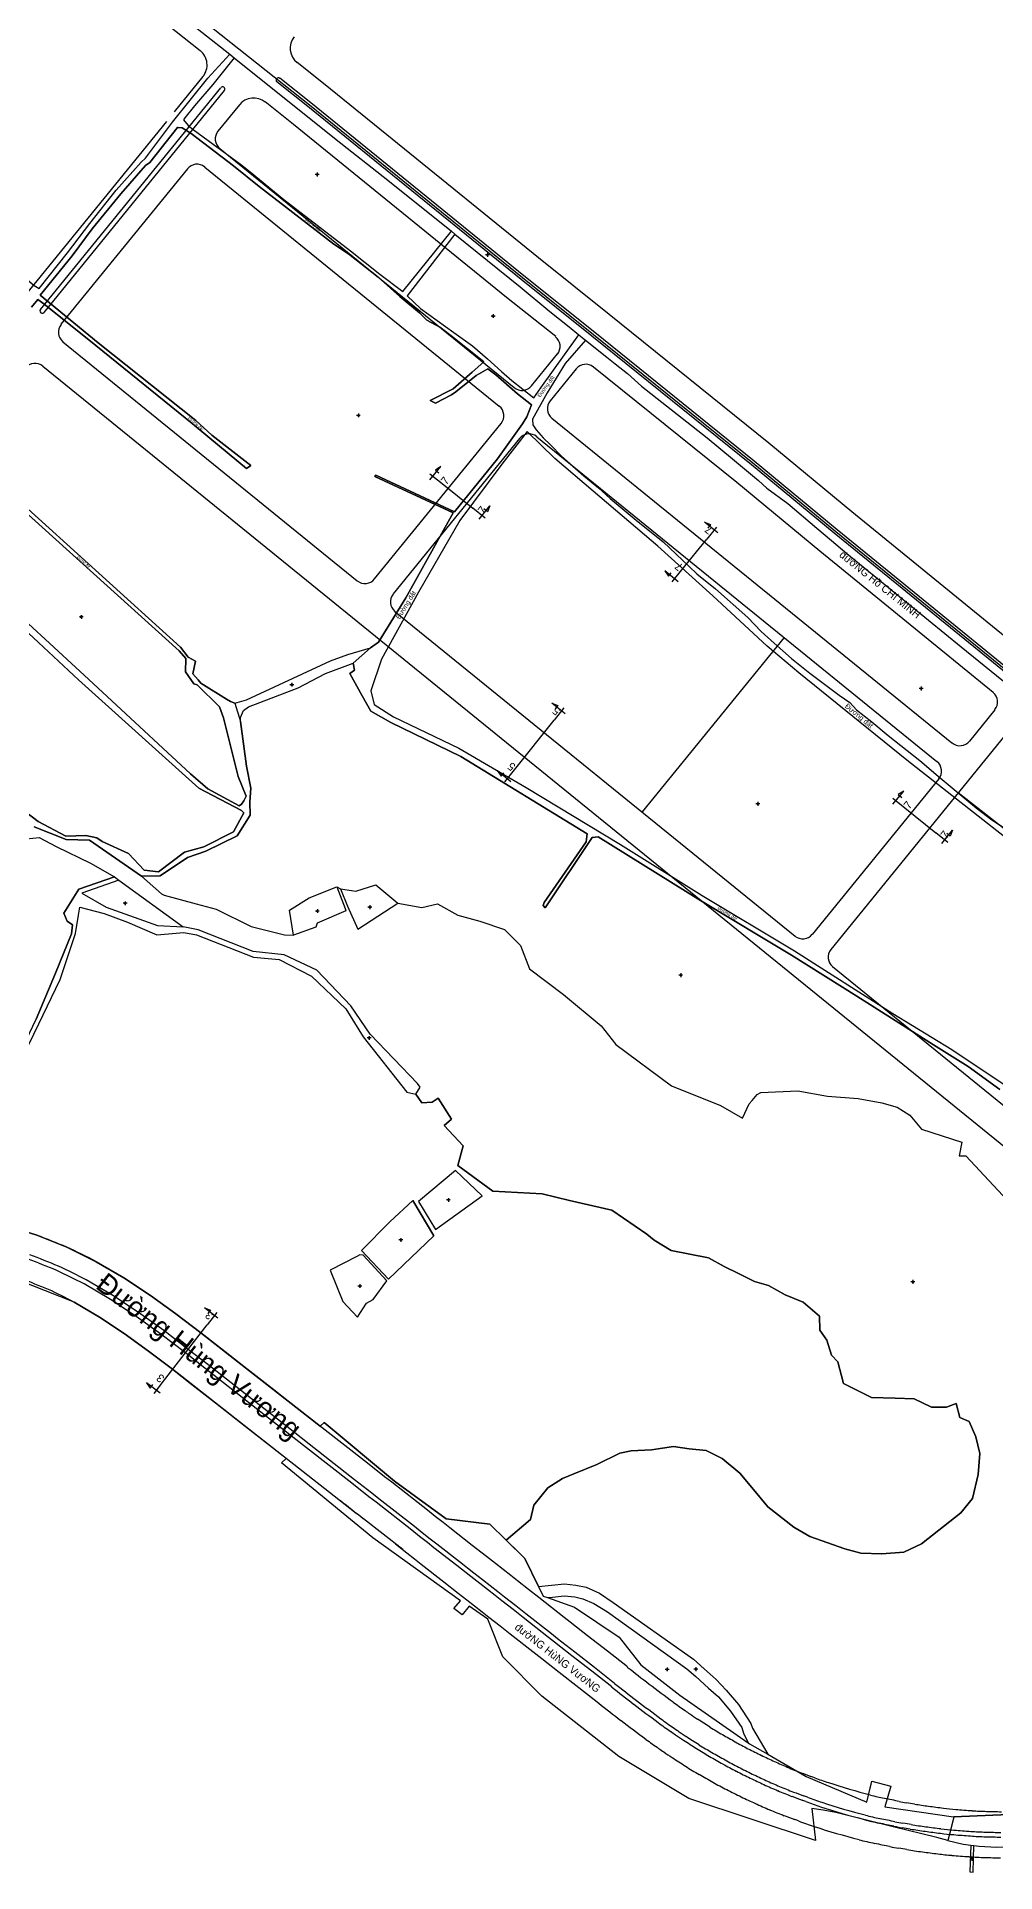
# Model space of a CAD drawing. Extents: x 548357 to 553331, y 1835329 to 1842351.
# Drawn here: x 550349 to 550972, y 1840167 to 1841361 of the extents above; entities that cross this region are included whole.
import ezdxf

# ---------------------------------------------------------------- set-up
doc = ezdxf.new("R2010")
doc.units = 0
for name, color, linetype in [('Level 1', 7, 'Continuous'), ('Level 10', 7, 'Continuous'), ('Level 11', 7, 'Continuous'), ('Level 2', 7, 'Continuous'), ('Level 30', 7, 'Continuous'), ('Level 5', 7, 'Continuous')]:
    doc.layers.add(name, color=color, linetype=linetype)

msp = doc.modelspace()

# ---------------------------------------------------------------- linework, layer by layer
at = {"layer": 'Level 1'}
for points in [[(550604.8, 1841073), (550611.8, 1841081.7)], [(550604.8, 1841077), (550612.7, 1841070.6)], [(550611.8, 1841081.7), (550608.4, 1841079.4), (550610.6, 1841077.6)], [(550612.7, 1841070.6), (550632.7, 1841054.6)], [(550640.6, 1841048.2), (550632.7, 1841054.6)], [(550636.7, 1841047.5), (550643.7, 1841056.1)], [(550643.7, 1841056.1), (550642.1, 1841052.3), (550639.9, 1841054.1)], [(550791.9, 1841038.5), (550783.2, 1841045.5)], [(550783.2, 1841045.5), (550787.1, 1841043.9), (550785.3, 1841041.7)], [(550791.1, 1841042.3), (550784.7, 1841034.5)], [(550768.5, 1841014.5), (550784.7, 1841034.5)], [(550762.2, 1841006.7), (550768.5, 1841014.5)], [(550766.1, 1841006.7), (550757.5, 1841013.8)], [(550757.5, 1841013.8), (550759.8, 1841010.3), (550761.6, 1841012.5)], [(550692.7, 1840920.8), (550684, 1840927.7)], [(550684, 1840927.7), (550687.9, 1840926.2), (550686.1, 1840924)], [(550691.9, 1840924.7), (550685.6, 1840916.8)], [(550659.8, 1840884.5), (550685.6, 1840916.8)], [(550657.4, 1840876.7), (550648.7, 1840883.7)], [(550648.7, 1840883.7), (550651, 1840880.2), (550652.8, 1840882.5)], [(550653.4, 1840876.6), (550659.8, 1840884.5)], [(550905.6, 1840865.9), (550913.5, 1840859.6)], [(550905.7, 1840862), (550912.7, 1840870.6)], [(550912.7, 1840870.6), (550909.2, 1840868.3), (550911.4, 1840866.5)], [(550913.5, 1840859.6), (550933.6, 1840843.5)], [(550941.5, 1840837.2), (550933.6, 1840843.5)], [(550937.6, 1840836.4), (550944.5, 1840845.1)], [(550944.5, 1840845.1), (550943, 1840841.2), (550940.8, 1840843)], [(550467, 1840527.7), (550458.2, 1840534.5)], [(550458.2, 1840534.5), (550462.1, 1840533), (550460.4, 1840530.8)], [(550466.2, 1840531.5), (550460, 1840523.5)], [(550431.5, 1840486.8), (550460, 1840523.5)], [(550429.3, 1840478.9), (550420.5, 1840485.7)], [(550420.5, 1840485.7), (550422.9, 1840482.3), (550424.6, 1840484.6)], [(550425.4, 1840478.8), (550431.5, 1840486.8)]]:
    msp.add_lwpolyline(points, dxfattribs=at)
at = {"layer": 'Level 10'}
for p, q in [((550310.7, 1841479.9), (550474.8, 1841349.8)), ((550474.8, 1841349.8), (550477.6, 1841347.6)), ((550618.7, 1841234.8), (550620.9, 1841232.8)), ((550701.6, 1841167.4), (550705.9, 1841163.9)), ((550554.8, 1840953.8), (550566.2, 1840963.8)), ((550477.9, 1840927.7), (550481.6, 1840915.9)), ((550399.8, 1840814.8), (550402.5, 1840812.7)), ((550402.5, 1840812.7), (550444.3, 1840782.4)), ((550544.3, 1840808.4), (550546.6, 1840807)), ((550956.4, 1840185), (550958.4, 1840184.8))]:
    msp.add_line(p, q, dxfattribs=at)
for points in [[(549496.5, 1842279.6), (549503.5, 1842282.1), (549512.5, 1842254.6), (549555.9, 1842133.6), (549566.4, 1842109.4), (549581, 1842088.6), (549590.3, 1842080.7), (549689.3, 1842000), (549743.7, 1841955), (549853.1, 1841860), (550014.4, 1841724.5), (550204.1, 1841572.5), (550314.6, 1841485), (550337.6, 1841466.9), (550526.4, 1841317), (550664.9, 1841204.6), (550711, 1841167.6), (550814.6, 1841084), (550868.6, 1841039.4), (551021.2, 1840915.1)], [(550310.7, 1841479.9), (550279.5, 1841437.9), (550266.2, 1841422.1), (550260.6, 1841415.2), (550235.2, 1841384.9), (550226.2, 1841374.2), (550209.8, 1841354.6), (550192.1, 1841334.3), (550195.1, 1841331.9), (550210.4, 1841317.8), (550332.9, 1841211.9), (550347.4, 1841199.5), (550350.8, 1841197.4), (550369.2, 1841220.6), (550383.7, 1841239.8), (550400.8, 1841261.5), (550417.1, 1841279.7), (550419.8, 1841282.2), (550437.5, 1841305.7), (550460.5, 1841334.2), (550474.8, 1841349.8)], [(550347.4, 1841199.5), (550350.8, 1841197.4), (550369.2, 1841220.6), (550383.7, 1841239.8), (550400.8, 1841261.5), (550417.1, 1841279.7), (550419.8, 1841282.2), (550437.5, 1841305.7), (550460.5, 1841334.2), (550474.8, 1841349.8), (550477.6, 1841347.6), (550463.7, 1841330.1), (550451.8, 1841316.4), (550445.4, 1841308.5), (550444.6, 1841307.1), (550447.7, 1841303.5), (550450.9, 1841301), (550482.5, 1841277.7), (550488, 1841273.4), (550509.7, 1841255.3), (550553.1, 1841221.9), (550572.2, 1841206.9), (550587.2, 1841195.6), (550618.7, 1841234.8), (550620.9, 1841232.8), (550589.9, 1841192.7), (550598.6, 1841184.5), (550620.4, 1841168.9), (550632.4, 1841160.2), (550642.2, 1841151.7), (550651.3, 1841143.5), (550658.1, 1841137.7), (550672.2, 1841126.4), (550676.9, 1841132.8), (550701.6, 1841167.4), (550705.9, 1841163.9), (550692.6, 1841148.8), (550681, 1841129.7), (550671.5, 1841112.4), (550671.6, 1841108.9), (550673.8, 1841105.6), (550678.3, 1841100.3), (550683.2, 1841095.7), (550690.2, 1841088.5), (550704.9, 1841075.7), (550714.4, 1841067.8), (550722, 1841060.9), (550738.9, 1841046.8), (550756.4, 1841032.7), (550773.2, 1841016.6), (550778.3, 1841011.9), (550790.4, 1841002.2), (550811.4, 1840983.4), (550820.1, 1840974.5), (550828.6, 1840966.9), (550839.7, 1840956.9), (550851.7, 1840947.2), (550870.8, 1840932.9), (550877.6, 1840928.2), (550882, 1840923.5), (550892.1, 1840915.6), (550902.7, 1840906.7), (550923.2, 1840890.5), (550935.2, 1840880.2), (550959.8, 1840859.6), (550970.1, 1840851.8), (550989.9, 1840838.9)], [(550477.6, 1841347.6), (550463.7, 1841330.1), (550451.8, 1841316.4), (550445.4, 1841308.5), (550444.6, 1841307.1), (550447.7, 1841303.5), (550450.9, 1841301), (550482.5, 1841277.7), (550488, 1841273.4), (550509.7, 1841255.3), (550553.1, 1841221.9), (550572.2, 1841206.9), (550587.2, 1841195.6), (550618.7, 1841234.8)], [(550477.6, 1841347.6), (550543.9, 1841294.5), (550577.4, 1841268), (550618.7, 1841234.8)], [(550345.8, 1841185.4), (550349.8, 1841190.3), (550353.8, 1841187.5), (550387.6, 1841160.5), (550450.3, 1841109.7), (550461.6, 1841100.1), (550485.5, 1841080.5), (550488.3, 1841082.4), (550463.1, 1841102), (550452.6, 1841111.6), (550389, 1841162.2), (550351.3, 1841193.2), (550372.2, 1841218.7), (550385.1, 1841236.4), (550403.8, 1841259.1), (550419.9, 1841277.5), (550422.6, 1841279.5), (550440.7, 1841302.1), (550441.2, 1841302.2), (550443.7, 1841302), (550449.6, 1841298.3), (550477, 1841277.2), (550493.8, 1841263.9), (550542.2, 1841226.4), (550551.9, 1841220.1), (550562.8, 1841211.3), (550571.2, 1841204.9), (550585.1, 1841192.3), (550597.9, 1841181.7), (550602.7, 1841176.8), (550611.1, 1841172.4), (550618.6, 1841166.8), (550639.8, 1841149.7), (550632.3, 1841143), (550619.8, 1841132.3), (550605, 1841124.7), (550608.4, 1841123), (550618.8, 1841128.3), (550621.5, 1841130.2), (550634.8, 1841141), (550642.3, 1841145.2), (550647.6, 1841141.4), (550661.7, 1841128.9), (550670.8, 1841121.8), (550667.8, 1841114), (550664.9, 1841109.4), (550648.6, 1841086.8), (550620.7, 1841052.3), (550569.5, 1841076.1), (550569, 1841075.2), (550619.9, 1841051.5), (550589.1, 1840996.4), (550571.3, 1840967.5), (550566.2, 1840963.8)], [(550975.3, 1840676.5), (550954.7, 1840691.4), (550932, 1840705.5), (550882.2, 1840737.2), (550839.7, 1840763.8), (550780.7, 1840799.5), (550714.1, 1840840.8), (550710.3, 1840840.3), (550679.7, 1840794.6), (550678.3, 1840796.1), (550679, 1840798.2), (550706.4, 1840837.5), (550706.9, 1840842.7), (550624.9, 1840893.2), (550579.3, 1840915.3), (550566.4, 1840922.5), (550560.7, 1840932.5), (550552.8, 1840947), (550555.8, 1840949.2), (550554.8, 1840953.8), (550566.2, 1840963.8), (550571.3, 1840967.5), (550589.1, 1840996.4), (550619.9, 1841051.5), (550569, 1841075.2), (550569.5, 1841076.1), (550620.7, 1841052.3), (550648.6, 1841086.8), (550664.9, 1841109.4), (550667.8, 1841114), (550670.8, 1841121.8), (550661.7, 1841128.9), (550647.6, 1841141.4), (550642.3, 1841145.2), (550634.8, 1841141), (550621.5, 1841130.2), (550618.8, 1841128.3), (550608.4, 1841123), (550605, 1841124.7), (550619.8, 1841132.3), (550632.3, 1841143), (550639.8, 1841149.7), (550618.6, 1841166.8), (550611.1, 1841172.4), (550602.7, 1841176.8), (550597.9, 1841181.7), (550585.1, 1841192.3), (550571.2, 1841204.9), (550562.8, 1841211.3), (550551.9, 1841220.1), (550542.2, 1841226.4), (550493.8, 1841263.9), (550477, 1841277.2), (550449.6, 1841298.3), (550443.7, 1841302), (550441.2, 1841302.2), (550440.7, 1841302.1), (550422.6, 1841279.5), (550419.9, 1841277.5), (550403.8, 1841259.1), (550385.1, 1841236.4), (550372.2, 1841218.7)], [(550620.9, 1841232.8), (550589.9, 1841192.7), (550598.6, 1841184.5), (550620.4, 1841168.9), (550632.4, 1841160.2), (550642.2, 1841151.7), (550651.3, 1841143.5), (550658.1, 1841137.7), (550672.2, 1841126.4), (550676.9, 1841132.8), (550701.6, 1841167.4)], [(550620.9, 1841232.8), (550663.5, 1841198.6), (550682.7, 1841182.6), (550688.9, 1841177.5), (550695.2, 1841172.6), (550701.6, 1841167.4)], [(550372.2, 1841218.7), (550351.3, 1841193.2), (550389, 1841162.2), (550452.6, 1841111.6), (550463.1, 1841102), (550488.3, 1841082.4), (550485.5, 1841080.5), (550461.6, 1841100.1), (550450.3, 1841109.7), (550387.6, 1841160.5), (550353.8, 1841187.5), (550349.8, 1841190.3), (550345.8, 1841185.4)], [(550705.9, 1841163.9), (550692.6, 1841148.8), (550681, 1841129.7), (550671.5, 1841112.4), (550671.6, 1841108.9), (550673.8, 1841105.6), (550678.3, 1841100.3), (550683.2, 1841095.7), (550690.2, 1841088.5), (550704.9, 1841075.7), (550714.4, 1841067.8), (550722, 1841060.9), (550738.9, 1841046.8), (550756.4, 1841032.7), (550773.2, 1841016.6), (550778.3, 1841011.9), (550790.4, 1841002.2), (550811.4, 1840983.4), (550820.1, 1840974.5), (550828.6, 1840966.9), (550839.7, 1840956.9), (550851.7, 1840947.2), (550870.8, 1840932.9), (550877.6, 1840928.2), (550882, 1840923.5), (550892.1, 1840915.6), (550902.7, 1840906.7), (550923.2, 1840890.5), (550935.2, 1840880.2), (550959.8, 1840859.6), (550970.1, 1840851.8), (550989.9, 1840838.9)], [(550705.9, 1841163.9), (550719.8, 1841152.8), (550725.1, 1841148.4), (550733.1, 1841142.3), (550742.2, 1841134), (550784.9, 1841100.3), (550801.4, 1841086.8), (550818.3, 1841072.6), (550823.7, 1841067.7), (550837.3, 1841057.7), (550856.3, 1841041.6), (550865.8, 1841033.6), (550875.8, 1841025.1), (550950, 1840964.4), (550981.1, 1840939.3)], [(550485.4, 1840867.2), (550483.8, 1840864.3), (550482.3, 1840862), (550480.7, 1840861.1), (550460.4, 1840872), (550449.2, 1840881.9), (550380, 1840946.1), (550321.1, 1841000.3), (550250.1, 1841066.3), (550249.2, 1841069.7), (550255.4, 1841079.4), (550281.2, 1841106.6), (550441.7, 1840961.9), (550446.1, 1840956.8), (550445.8, 1840948.1), (550451.3, 1840940.4), (550453.5, 1840939.8), (550467.9, 1840925.5), (550470.6, 1840918.3), (550480.1, 1840880.1), (550485.4, 1840867.2)], [(550283.1, 1841108.6), (550442.6, 1840964.1), (550447.6, 1840957.6), (550452.3, 1840955), (550450.6, 1840946.8), (550454.1, 1840943), (550455.9, 1840940.7), (550472.5, 1840930.4), (550475.2, 1840928.9), (550477.9, 1840927.7), (550481.6, 1840915.9), (550485.5, 1840886.9), (550488.3, 1840872.5), (550487.8, 1840863.7), (550488, 1840855), (550479.5, 1840841.4), (550459.2, 1840831.6), (550447.1, 1840827.4), (550429.5, 1840815.4), (550417.2, 1840815.2), (550383.5, 1840838.7), (550368.3, 1840839.1), (550347.5, 1840847.3)], [(550477.9, 1840927.7), (550475.2, 1840928.9), (550472.5, 1840930.4), (550455.9, 1840940.7), (550454.1, 1840943), (550450.6, 1840946.8), (550452.3, 1840955), (550447.6, 1840957.6), (550442.6, 1840964.1), (550283.1, 1841108.6)], [(550987.3, 1840833.6), (550914.8, 1840890.7), (550844.5, 1840947.5), (550823.9, 1840964.9), (550788.6, 1840997.7), (550752.9, 1841030), (550710.9, 1841065.6), (550686, 1841086.9), (550668, 1841104.4), (550651.6, 1841083.3), (550624.3, 1841046.5), (550597.3, 1841000), (550573.2, 1840956.4), (550566.3, 1840935.7), (550568.6, 1840927), (550581, 1840919), (550623.6, 1840898.6), (550667.4, 1840872.9), (550728.6, 1840835.8), (550781.8, 1840802.7), (550841.7, 1840766.8), (550905.7, 1840725.9), (550943.9, 1840702.6), (550991, 1840671)], [(550987.3, 1840833.6), (550914.8, 1840890.7), (550844.5, 1840947.5), (550823.9, 1840964.9), (550788.6, 1840997.7), (550752.9, 1841030), (550710.9, 1841065.6), (550686, 1841086.9), (550668, 1841104.4), (550651.6, 1841083.3), (550624.3, 1841046.5), (550597.3, 1841000), (550573.2, 1840956.4), (550566.3, 1840935.7), (550568.6, 1840927), (550581, 1840919), (550623.6, 1840898.6), (550667.4, 1840872.9), (550728.6, 1840835.8), (550781.8, 1840802.7), (550841.7, 1840766.8), (550905.7, 1840725.9), (550943.9, 1840702.6), (550991, 1840671)], [(550341.8, 1840857), (550350, 1840850.8), (550368, 1840841.2), (550381, 1840841.8), (550388.2, 1840840.2), (550391.7, 1840837.7), (550408.8, 1840829.9), (550418.9, 1840819.1), (550428.3, 1840818), (550445.2, 1840830.8), (550457.9, 1840834.4), (550477, 1840844.2), (550483.8, 1840856.5), (550482.2, 1840857.9), (550454.6, 1840872.6), (550376.3, 1840943), (550317.7, 1840997.7)], [(550317.7, 1840997.7), (550376.3, 1840943), (550454.6, 1840872.6), (550482.2, 1840857.9), (550483.8, 1840856.5), (550477, 1840844.2), (550457.9, 1840834.4), (550445.2, 1840830.8), (550428.3, 1840818), (550418.9, 1840819.1), (550408.8, 1840829.9), (550391.7, 1840837.7), (550388.2, 1840840.2), (550381, 1840841.8), (550368, 1840841.2), (550350, 1840850.8), (550341.8, 1840857)], [(550477.9, 1840927.7), (550485.5, 1840930), (550540.1, 1840955.3), (550551.5, 1840959.4), (550566.2, 1840963.8)], [(550481.6, 1840915.9), (550481.7, 1840918.5), (550483.5, 1840923), (550486.8, 1840925.4), (550519.2, 1840937.7), (550536.9, 1840947.1), (550554.8, 1840953.8)], [(550554.8, 1840953.8), (550555.8, 1840949.2), (550552.8, 1840947), (550560.7, 1840932.5), (550566.4, 1840922.5), (550579.3, 1840915.3), (550624.9, 1840893.2), (550706.9, 1840842.7), (550706.4, 1840837.5), (550679, 1840798.2), (550678.3, 1840796.1), (550679.7, 1840794.6), (550710.3, 1840840.3), (550714.1, 1840840.8), (550780.7, 1840799.5), (550839.7, 1840763.8), (550882.2, 1840737.2), (550932, 1840705.5), (550954.7, 1840691.4), (550975.3, 1840676.5)], [(550417.2, 1840815.2), (550429.5, 1840815.4), (550447.1, 1840827.4), (550459.2, 1840831.6), (550479.5, 1840841.4), (550488, 1840855), (550487.8, 1840863.7), (550488.3, 1840872.5), (550485.5, 1840886.9), (550481.6, 1840915.9)], [(550347.5, 1840847.3), (550368.3, 1840839.1), (550383.5, 1840838.7), (550417.2, 1840815.2)], [(550338.3, 1840839.1), (550350.7, 1840840.4), (550361.9, 1840834.6), (550384.2, 1840823.7), (550399.8, 1840814.8), (550376.5, 1840806.9), (550366.7, 1840791.1), (550369, 1840786), (550372.4, 1840783.5), (550371.7, 1840777.8), (550361.3, 1840752.2), (550348.7, 1840722.2)], [(550338.3, 1840839.1), (550350.7, 1840840.4), (550361.9, 1840834.6), (550384.2, 1840823.7), (550399.8, 1840814.8)], [(550303.6, 1840607.2), (550307.8, 1840615.2), (550313.9, 1840624.4), (550316, 1840632), (550320, 1840672.1), (550332.2, 1840689.2), (550338.1, 1840700), (550348.7, 1840722.2), (550361.3, 1840752.2), (550371.7, 1840777.8), (550372.4, 1840783.5), (550369, 1840786), (550366.7, 1840791.1), (550376.5, 1840806.9), (550399.8, 1840814.8)], [(550402.5, 1840812.7), (550378.5, 1840804.2), (550394.2, 1840795), (550427.6, 1840783.2), (550444.3, 1840782.4)], [(550417.2, 1840815.2), (550430.2, 1840803.8), (550431.9, 1840802.9), (550452.8, 1840797.3), (550465.9, 1840793.7), (550488.5, 1840782.6), (550510.2, 1840777.2), (550516.1, 1840776.8)], [(550516.1, 1840776.8), (550513.4, 1840793.2), (550526.2, 1840801.2), (550544.3, 1840808.4)], [(550544.3, 1840808.4), (550549.6, 1840794.2), (550550.1, 1840792.8), (550531.5, 1840784.7), (550530.6, 1840782.1), (550516.1, 1840776.8)], [(550546.6, 1840807), (550556.6, 1840805.5), (550569.5, 1840809.6), (550583.8, 1840797.7)], [(550546.6, 1840807), (550551.2, 1840795.8), (550558, 1840780.8), (550583.8, 1840797.7)], [(550306.8, 1840605.2), (550309.4, 1840613.3), (550316.2, 1840623.5), (550322.4, 1840670.9), (550334, 1840687.7), (550340.6, 1840698.7), (550350.6, 1840719.2), (550364.5, 1840748), (550374.4, 1840777.9), (550376.3, 1840789.8), (550377.2, 1840795.1), (550392.9, 1840791), (550408.1, 1840785.4), (550427.3, 1840777), (550444.9, 1840778.7), (550453, 1840777), (550490.1, 1840762.5), (550506.7, 1840761.1), (550527.8, 1840750.2), (550550.2, 1840728.9), (550561.4, 1840710.8), (550589.8, 1840674.8), (550595.7, 1840673.4)], [(550340.6, 1840698.7), (550350.6, 1840719.2), (550364.5, 1840748), (550374.4, 1840777.9), (550376.3, 1840789.8), (550377.2, 1840795.1), (550392.9, 1840791), (550408.1, 1840785.4), (550427.3, 1840777), (550444.9, 1840778.7), (550453, 1840777), (550490.1, 1840762.5), (550506.7, 1840761.1), (550527.8, 1840750.2), (550550.2, 1840728.9), (550561.4, 1840710.8), (550589.8, 1840674.8), (550595.7, 1840673.4), (550599.4, 1840667.9), (550606.3, 1840668.2), (550610.1, 1840670.8), (550618.8, 1840657.3), (550614, 1840653.1), (550626.4, 1840639.9), (550623, 1840627), (550645.7, 1840610.3), (550677.7, 1840608.6), (550695.5, 1840604.2), (550723.1, 1840598)], [(550583.8, 1840797.7), (550599.6, 1840794.9), (550609.7, 1840797.2), (550622.8, 1840789.9), (550637.3, 1840785.9), (550653.3, 1840780.5), (550663.6, 1840770.2), (550669.5, 1840755), (550691.6, 1840738.3), (550716.1, 1840718), (550725.5, 1840705.8), (550761.8, 1840678.8), (550793.6, 1840666), (550807.9, 1840657.8), (550812.2, 1840667.1), (550814.2, 1840669.4), (550817.4, 1840673.2), (550819.9, 1840674.5), (550844, 1840675.7), (550863.1, 1840672.2), (550883.2, 1840670.6), (550898.5, 1840667.9), (550908.4, 1840665), (550916.6, 1840659.8), (550924.3, 1840650.6), (550950.4, 1840642.3), (550948.8, 1840633.3), (550953, 1840633.3), (551007, 1840575.4)], [(550595.7, 1840673.4), (550598.4, 1840678), (550596.6, 1840680.4), (550565.9, 1840712.6), (550553.4, 1840730.9), (550531.3, 1840754.2), (550510, 1840764), (550489.9, 1840766.3), (550454.1, 1840780.3), (550444.3, 1840782.4)], [(550675.3, 1840353.2), (550666.4, 1840371.5), (550654.3, 1840383.3), (550670.1, 1840396.8), (550672.2, 1840406.2), (550681.4, 1840417.4), (550691, 1840423.4), (550698.2, 1840426.6), (550713.2, 1840432.7), (550728.3, 1840439.9), (550735.5, 1840441.4), (550748.7, 1840442.1), (550763.1, 1840444.2), (550773.3, 1840442.8), (550784.3, 1840441.8), (550794.7, 1840436.5), (550806.2, 1840427), (550815, 1840416.4), (550824.3, 1840405.1), (550841.4, 1840391.9), (550851.7, 1840385.8), (550874.5, 1840377.8), (550884.8, 1840375), (550898.6, 1840374.4), (550912.9, 1840375.6), (550924.3, 1840381.1), (550949.9, 1840401.2), (550957.4, 1840410.4), (550961.1, 1840426), (550962.2, 1840439.8), (550959.6, 1840450.6), (550955.2, 1840460.6), (550949.2, 1840463.1), (550946.9, 1840472.2), (550940.5, 1840469.9), (550930.7, 1840469.9), (550919.6, 1840475.3), (550907.2, 1840475.8), (550891.7, 1840476.1), (550873.5, 1840485.2), (550869.9, 1840499.3), (550865.7, 1840503.6), (550862.7, 1840513.4), (550858.2, 1840520), (550857.9, 1840529.1), (550847.3, 1840538.2), (550835.7, 1840543), (550824.9, 1840549), (550815.7, 1840551.7), (550805.3, 1840556.8), (550796.1, 1840561.4), (550785.9, 1840567), (550761.6, 1840571.8), (550750.5, 1840578.6), (550745.8, 1840582.4), (550723.1, 1840598), (550695.5, 1840604.2), (550677.7, 1840608.6), (550645.7, 1840610.3), (550623, 1840627), (550626.4, 1840639.9), (550614, 1840653.1), (550618.8, 1840657.3), (550610.1, 1840670.8), (550606.3, 1840668.2), (550599.4, 1840667.9), (550595.7, 1840673.4)], [(550638.8, 1840607.4), (550621.3, 1840623.9), (550597.3, 1840603.6), (550608.3, 1840585.4), (550638.8, 1840607.4)], [(550607.4, 1840581.3), (550577.8, 1840553.1), (550560.2, 1840571.7), (550578.8, 1840590.4), (550593.6, 1840604.2), (550607.4, 1840581.3)], [(550723.1, 1840598), (550745.8, 1840582.4), (550750.5, 1840578.6), (550761.6, 1840571.8), (550785.9, 1840567), (550796.1, 1840561.4), (550805.3, 1840556.8), (550815.7, 1840551.7), (550824.9, 1840549), (550835.7, 1840543), (550847.3, 1840538.2), (550857.9, 1840529.1), (550858.2, 1840520), (550862.7, 1840513.4), (550865.7, 1840503.6), (550869.9, 1840499.3), (550873.5, 1840485.2), (550891.7, 1840476.1), (550907.2, 1840475.8), (550919.6, 1840475.3), (550930.7, 1840469.9), (550940.5, 1840469.9), (550946.9, 1840472.2), (550949.2, 1840463.1), (550955.2, 1840460.6), (550959.6, 1840450.6), (550962.2, 1840439.8), (550961.1, 1840426), (550957.4, 1840410.4), (550949.9, 1840401.2), (550924.3, 1840381.1), (550912.9, 1840375.6), (550898.6, 1840374.4), (550884.8, 1840375), (550874.5, 1840377.8), (550851.7, 1840385.8), (550841.4, 1840391.9), (550824.3, 1840405.1), (550815, 1840416.4), (550806.2, 1840427), (550794.7, 1840436.5), (550784.3, 1840441.8), (550773.3, 1840442.8), (550763.1, 1840444.2), (550748.7, 1840442.1), (550735.5, 1840441.4), (550728.3, 1840439.9), (550713.2, 1840432.7), (550698.2, 1840426.6), (550691, 1840423.4), (550681.4, 1840417.4), (550672.2, 1840406.2), (550670.1, 1840396.8)], [(550670.1, 1840396.8), (550654.3, 1840383.3), (550643.7, 1840393.8), (550615.4, 1840397.2), (550581.7, 1840421.7), (550536.1, 1840460), (550533.4, 1840457.5), (550480, 1840499.3), (550455.9, 1840518.2), (550439.7, 1840530.5), (550423.1, 1840542.5), (550405.8, 1840554), (550387.9, 1840564.4), (550368.7, 1840574), (550349.2, 1840581.8), (550339.7, 1840584.7)], [(550339.7, 1840584.7), (550349.2, 1840581.8), (550368.7, 1840574), (550387.9, 1840564.4), (550405.8, 1840554), (550423.1, 1840542.5), (550439.7, 1840530.5), (550455.9, 1840518.2), (550480, 1840499.3), (550533.4, 1840457.5), (550536.1, 1840460), (550581.7, 1840421.7), (550615.4, 1840397.2), (550643.7, 1840393.8), (550654.3, 1840383.3), (550663, 1840374.9), (550666.4, 1840371.5), (550675.3, 1840353.2), (550678.4, 1840347), (550681.2, 1840346), (550698.7, 1840339.7), (550727.7, 1840320.2), (550741.9, 1840302.4), (550767.1, 1840282.6), (550811.6, 1840251.5), (550812.4, 1840251), (550824.3, 1840244.1)], [(550576.7, 1840552), (550561.3, 1840568.7), (550559.3, 1840568.9), (550557.3, 1840567.8), (550539.9, 1840559.1), (550548.1, 1840538.7), (550557.6, 1840528.4), (550563.5, 1840537.6), (550567.9, 1840539.9), (550576.7, 1840552)], [(550824.3, 1840244.1), (550849.3, 1840229.7), (550888.8, 1840212.9), (550891.5, 1840224.6), (550891.9, 1840226.6), (550904.4, 1840223.4), (550902.9, 1840218.2), (550900.5, 1840209.9), (550945.1, 1840203.5), (550945.3, 1840203.5), (550943.3, 1840195.5), (550941.5, 1840188), (550934.2, 1840189.9), (550905.9, 1840197), (550868.7, 1840206.3), (550860.4, 1840207.7), (550852.9, 1840208.9), (550855.4, 1840188.1), (550773, 1840215.4), (550727.6, 1840242.6), (550677.4, 1840282), (550652.1, 1840307.6), (550642.3, 1840332.1), (550630.3, 1840340.5), (550625.7, 1840334.9), (550620.4, 1840338.9), (550624.6, 1840344), (550567.6, 1840384.9), (550508.2, 1840433.6), (550511.4, 1840436.6), (550437.5, 1840494.5), (550421.8, 1840506.4), (550406, 1840517.8), (550390, 1840528.5), (550373.4, 1840538.2), (550328.1, 1840556.1)], [(550675.3, 1840353.2), (550692.2, 1840354.9), (550699.7, 1840354.2), (550706.3, 1840352.9), (550714.9, 1840348.8), (550723.9, 1840342.8), (550776, 1840306), (550783.1, 1840299.6), (550790.9, 1840292.8), (550797.4, 1840285.9), (550805.3, 1840276.6), (550813.3, 1840264.1), (550814.5, 1840261.1), (550824.3, 1840244.1)], [(550675.3, 1840353.2), (550678.4, 1840347), (550681.2, 1840346)], [(550681.2, 1840346), (550684.4, 1840346.4), (550692, 1840347.2), (550698.9, 1840346.6), (550704.2, 1840345.2), (550711.2, 1840342.2), (550720.1, 1840336.7), (550771.8, 1840299.6), (550777.6, 1840294.6), (550785.8, 1840287.1), (550792.3, 1840281.4), (550800.1, 1840272.2), (550807.5, 1840261.6), (550808.5, 1840257.9), (550811.6, 1840251.5)], [(550681.2, 1840346), (550698.7, 1840339.7), (550727.7, 1840320.2), (550741.9, 1840302.4), (550767.1, 1840282.6), (550811.6, 1840251.5)], [(550811.6, 1840251.5), (550812.4, 1840251), (550824.3, 1840244.1)], [(550824.3, 1840244.1), (550849.3, 1840229.7), (550888.8, 1840212.9), (550891.9, 1840226.6), (550904.4, 1840223.4), (550900.5, 1840209.9), (550945.1, 1840203.5), (550945.3, 1840203.5)], [(550945.3, 1840203.5), (550980.9, 1840204.9), (551014, 1840209.8), (551028.2, 1840217.2), (551079.9, 1840231.5), (551081.4, 1840231.8)], [(550958.4, 1840184.8), (550961.8, 1840184.4), (550973, 1840183.6), (550988.1, 1840184.1), (550996.1, 1840185.5), (551025.2, 1840189), (551050.3, 1840195.6), (551053.6, 1840196.3), (551072.1, 1840199.1), (551072.5, 1840199.2), (551072.9, 1840176.1), (551095.5, 1840182.6), (551145.7, 1840205.4), (551188.4, 1840214.8), (551223.7, 1840220.4)], [(550945.3, 1840203.5), (550941.5, 1840188), (550951.3, 1840185.6), (550956.4, 1840185)], [(550956.4, 1840185), (550955.8, 1840167.6), (550957.8, 1840167.4), (550958.4, 1840184.8)]]:
    msp.add_lwpolyline(points, dxfattribs=at)
for points in [[(550281.2, 1841106.6), (550255.4, 1841079.4), (550249.2, 1841069.7), (550250.1, 1841066.3), (550321.1, 1841000.3), (550380, 1840946.1), (550449.2, 1840881.9), (550460.4, 1840872), (550480.7, 1840861.1), (550482.3, 1840862), (550483.8, 1840864.3), (550485.4, 1840867.2), (550480.1, 1840880.1), (550470.6, 1840918.3), (550467.9, 1840925.5), (550453.5, 1840939.8), (550451.3, 1840940.4), (550445.8, 1840948.1), (550446.1, 1840956.8), (550441.7, 1840961.9)], [(550608.3, 1840585.4), (550638.8, 1840607.4), (550621.3, 1840623.9), (550597.3, 1840603.6)], [(550607.4, 1840581.3), (550593.6, 1840604.2), (550578.8, 1840590.4), (550560.2, 1840571.7), (550577.8, 1840553.1)], [(550567.9, 1840539.9), (550576.7, 1840552), (550561.3, 1840568.7), (550559.3, 1840568.9), (550557.3, 1840567.8), (550539.9, 1840559.1), (550548.1, 1840538.7), (550557.6, 1840528.4), (550563.5, 1840537.6)]]:
    msp.add_lwpolyline(points, close=True, dxfattribs=at)
at = {"layer": 'Level 11'}
for p, q in [((550530.9, 1841271.6), (550530.2, 1841271.6)), ((550531.5, 1841272.2), (550530.9, 1841271.6)), ((550530.9, 1841271.6), (550531.5, 1841271)), ((550531.5, 1841272.9), (550531.5, 1841272.2)), ((550532.1, 1841271.6), (550531.5, 1841272.2)), ((550531.5, 1841271), (550532.1, 1841271.6)), ((550531.5, 1841271), (550531.5, 1841270.4)), ((550532.8, 1841271.6), (550532.1, 1841271.6)), ((550641.6, 1841219.4), (550640.9, 1841219.4)), ((550642.2, 1841220), (550641.6, 1841219.4)), ((550641.6, 1841219.4), (550642.2, 1841218.7)), ((550642.2, 1841220.6), (550642.2, 1841220)), ((550642.8, 1841219.4), (550642.2, 1841220)), ((550642.2, 1841218.7), (550642.8, 1841219.4)), ((550642.2, 1841218.7), (550642.2, 1841218.1)), ((550643.4, 1841219.4), (550642.8, 1841219.4)), ((550645.2, 1841179.6), (550644.6, 1841179.6)), ((550645.8, 1841180.2), (550645.2, 1841179.6)), ((550645.2, 1841179.6), (550645.8, 1841179)), ((550645.8, 1841180.9), (550645.8, 1841180.2)), ((550646.5, 1841179.6), (550645.8, 1841180.2)), ((550645.8, 1841179), (550646.5, 1841179.6)), ((550645.8, 1841179), (550645.8, 1841178.4)), ((550647.1, 1841179.6), (550646.5, 1841179.6)), ((550557.7, 1841114.9), (550557, 1841114.9)), ((550558.3, 1841115.6), (550557.7, 1841114.9)), ((550557.7, 1841114.9), (550558.3, 1841114.3)), ((550558.3, 1841116.2), (550558.3, 1841115.6)), ((550558.9, 1841114.9), (550558.3, 1841115.6)), ((550558.3, 1841114.3), (550558.9, 1841114.9)), ((550558.3, 1841114.3), (550558.3, 1841113.7)), ((550559.5, 1841114.9), (550558.9, 1841114.9)), ((550377.5, 1840983.9), (550376.9, 1840983.9)), ((550378.2, 1840984.5), (550377.5, 1840983.9)), ((550377.5, 1840983.9), (550378.2, 1840983.2)), ((550378.2, 1840985.1), (550378.2, 1840984.5)), ((550378.8, 1840983.9), (550378.2, 1840984.5)), ((550378.2, 1840983.2), (550378.8, 1840983.9)), ((550378.2, 1840983.2), (550378.2, 1840982.6)), ((550379.4, 1840983.9), (550378.8, 1840983.9)), ((550514.3, 1840939.8), (550513.7, 1840939.8)), ((550515, 1840940.5), (550514.3, 1840939.8)), ((550514.3, 1840939.8), (550515, 1840939.2)), ((550515, 1840941.1), (550515, 1840940.5)), ((550515.6, 1840939.8), (550515, 1840940.5)), ((550515, 1840939.2), (550515.6, 1840939.8)), ((550515, 1840939.2), (550515, 1840938.6)), ((550516.2, 1840939.8), (550515.6, 1840939.8)), ((550923.4, 1840937.4), (550922.8, 1840937.4)), ((550924.1, 1840938), (550923.4, 1840937.4)), ((550923.4, 1840937.4), (550924.1, 1840936.7)), ((550924.1, 1840938.6), (550924.1, 1840938)), ((550924.7, 1840937.4), (550924.1, 1840938)), ((550924.1, 1840936.7), (550924.7, 1840937.4)), ((550924.1, 1840936.7), (550924.1, 1840936.1)), ((550925.3, 1840937.4), (550924.7, 1840937.4)), ((550817.2, 1840862.3), (550816.6, 1840862.3)), ((550817.9, 1840862.9), (550817.2, 1840862.3)), ((550817.2, 1840862.3), (550817.9, 1840861.7)), ((550817.9, 1840863.6), (550817.9, 1840862.9)), ((550818.5, 1840862.3), (550817.9, 1840862.9)), ((550817.9, 1840861.7), (550818.5, 1840862.3)), ((550817.9, 1840861.7), (550817.9, 1840861.1)), ((550819.1, 1840862.3), (550818.5, 1840862.3)), ((550406, 1840797.6), (550405.4, 1840797.6)), ((550406.6, 1840798.2), (550406, 1840797.6)), ((550406, 1840797.6), (550406.6, 1840796.9)), ((550406.6, 1840798.8), (550406.6, 1840798.2)), ((550407.3, 1840797.6), (550406.6, 1840798.2)), ((550406.6, 1840796.9), (550407.3, 1840797.6)), ((550406.6, 1840796.9), (550406.6, 1840796.3)), ((550407.9, 1840797.6), (550407.3, 1840797.6)), ((550531, 1840792.6), (550530.3, 1840792.6)), ((550531.6, 1840793.3), (550531, 1840792.6)), ((550531, 1840792.6), (550531.6, 1840792)), ((550531.6, 1840793.9), (550531.6, 1840793.3)), ((550532.2, 1840792.6), (550531.6, 1840793.3)), ((550531.6, 1840792), (550532.2, 1840792.6)), ((550531.6, 1840792), (550531.6, 1840791.4)), ((550532.8, 1840792.6), (550532.2, 1840792.6)), ((550565.1, 1840795.2), (550564.4, 1840795.2)), ((550565.7, 1840795.8), (550565.1, 1840795.2)), ((550565.1, 1840795.2), (550565.7, 1840794.6)), ((550565.7, 1840796.4), (550565.7, 1840795.8)), ((550566.3, 1840795.2), (550565.7, 1840795.8)), ((550565.7, 1840794.6), (550566.3, 1840795.2)), ((550565.7, 1840794.6), (550565.7, 1840793.9)), ((550566.9, 1840795.2), (550566.3, 1840795.2)), ((550767.8, 1840751.4), (550767.2, 1840750.8)), ((550767.8, 1840752.1), (550767.8, 1840751.4)), ((550768.4, 1840750.8), (550767.8, 1840751.4)), ((550767.2, 1840750.8), (550766.5, 1840750.8)), ((550767.2, 1840750.8), (550767.8, 1840750.2)), ((550767.8, 1840750.2), (550768.4, 1840750.8)), ((550767.8, 1840750.2), (550767.8, 1840749.6)), ((550769, 1840750.8), (550768.4, 1840750.8)), ((550564.6, 1840710), (550564, 1840710)), ((550565.2, 1840710.6), (550564.6, 1840710)), ((550564.6, 1840710), (550565.2, 1840709.3)), ((550565.2, 1840711.2), (550565.2, 1840710.6)), ((550565.9, 1840710), (550565.2, 1840710.6)), ((550565.2, 1840709.3), (550565.9, 1840710)), ((550565.2, 1840709.3), (550565.2, 1840708.7)), ((550566.5, 1840710), (550565.9, 1840710)), ((550616.1, 1840604.7), (550615.5, 1840604.7)), ((550616.8, 1840605.3), (550616.1, 1840604.7)), ((550616.1, 1840604.7), (550616.8, 1840604.1)), ((550616.8, 1840605.9), (550616.8, 1840605.3)), ((550617.4, 1840604.7), (550616.8, 1840605.3)), ((550616.8, 1840604.1), (550617.4, 1840604.7)), ((550616.8, 1840604.1), (550616.8, 1840603.4)), ((550618, 1840604.7), (550617.4, 1840604.7)), ((550585.2, 1840578.7), (550584.6, 1840578.7)), ((550585.9, 1840579.3), (550585.2, 1840578.7)), ((550585.2, 1840578.7), (550585.9, 1840578)), ((550585.9, 1840579.9), (550585.9, 1840579.3)), ((550586.5, 1840578.7), (550585.9, 1840579.3)), ((550585.9, 1840578), (550586.5, 1840578.7)), ((550585.9, 1840578), (550585.9, 1840577.4)), ((550587.1, 1840578.7), (550586.5, 1840578.7)), ((550558.5, 1840548.6), (550557.9, 1840548.6)), ((550559.2, 1840549.2), (550558.5, 1840548.6)), ((550558.5, 1840548.6), (550559.2, 1840548)), ((550559.2, 1840549.9), (550559.2, 1840549.2)), ((550559.8, 1840548.6), (550559.2, 1840549.2)), ((550559.2, 1840548), (550559.8, 1840548.6)), ((550560.4, 1840548.6), (550559.8, 1840548.6)), ((550918, 1840551.5), (550917.4, 1840551.5)), ((550918.6, 1840552.1), (550918, 1840551.5)), ((550918, 1840551.5), (550918.6, 1840550.8)), ((550918.6, 1840552.7), (550918.6, 1840552.1)), ((550919.3, 1840551.5), (550918.6, 1840552.1)), ((550918.6, 1840550.8), (550919.3, 1840551.5)), ((550918.6, 1840550.8), (550918.6, 1840550.2)), ((550919.9, 1840551.5), (550919.3, 1840551.5)), ((550559.2, 1840548), (550559.2, 1840547.4)), ((550758.3, 1840299.3), (550757.7, 1840299.3)), ((550758.9, 1840299.9), (550758.3, 1840299.3)), ((550758.3, 1840299.3), (550758.9, 1840298.7)), ((550758.9, 1840300.6), (550758.9, 1840299.9)), ((550759.5, 1840299.3), (550758.9, 1840299.9)), ((550758.9, 1840298.7), (550759.5, 1840299.3)), ((550758.9, 1840298.7), (550758.9, 1840298.1)), ((550760.2, 1840299.3), (550759.5, 1840299.3)), ((550777, 1840299.5), (550776.3, 1840299.5)), ((550777.6, 1840300.1), (550777, 1840299.5)), ((550777, 1840299.5), (550777.6, 1840298.8)), ((550777.6, 1840300.7), (550777.6, 1840300.1)), ((550778.2, 1840299.5), (550777.6, 1840300.1)), ((550777.6, 1840298.8), (550778.2, 1840299.5)), ((550777.6, 1840298.8), (550777.6, 1840298.2)), ((550778.8, 1840299.5), (550778.2, 1840299.5)), ((550956.5, 1840176.2), (550955.9, 1840176.2)), ((550957.1, 1840176.8), (550956.5, 1840176.2)), ((550956.5, 1840176.2), (550957.1, 1840175.6)), ((550957.1, 1840177.4), (550957.1, 1840176.8)), ((550957.7, 1840176.2), (550957.1, 1840176.8)), ((550957.1, 1840175.6), (550957.7, 1840176.2)), ((550957.1, 1840175.6), (550957.1, 1840174.9)), ((550958.4, 1840176.2), (550957.7, 1840176.2))]:
    msp.add_line(p, q, dxfattribs=at)
for centre in [(550531.5, 1841271.6), (550642.2, 1841219.4), (550645.8, 1841179.6), (550558.3, 1841114.9), (550378.2, 1840983.9), (550515, 1840939.8), (550924.1, 1840937.4), (550817.9, 1840862.3), (550406.6, 1840797.6), (550531.6, 1840792.6), (550565.7, 1840795.2), (550767.8, 1840750.8), (550565.2, 1840710), (550616.8, 1840604.7), (550585.9, 1840578.7), (550559.2, 1840548.6), (550918.6, 1840551.5), (550758.9, 1840299.3), (550777.6, 1840299.5), (550957.1, 1840176.2)]:
    msp.add_circle(centre, 0.15, dxfattribs=at)
at = {"layer": 'Level 2'}
msp.add_lwpolyline([(550980.9, 1840204.9), (550945.3, 1840203.5), (550943.3, 1840195.5), (550941.5, 1840188), (550951.3, 1840185.6), (550956.4, 1840185), (550958.4, 1840184.8), (550961.8, 1840184.4), (550973, 1840183.6)], dxfattribs=at)
at = {"layer": 'Level 30'}
for points in [[(550327.4, 1841454), (550455.4, 1841352.3)], [(550536.7, 1841329.9), (550518.5, 1841344.4)], [(550468.7, 1841328.1), (550351.5, 1841183.8)], [(550471.1, 1841326.2), (550353.8, 1841181.9)], [(550457.2, 1841335.4), (550438.5, 1841312.3)], [(550525.5, 1841315.9), (550505.3, 1841331.9)], [(550527.3, 1841318.2), (550507.2, 1841334.2)], [(550675.3, 1841217.4), (550536.7, 1841329.9)], [(550480.9, 1841316.9), (550467, 1841299.8)], [(550516.1, 1841304.2), (550497.7, 1841318.8)], [(550664, 1841203.4), (550525.5, 1841315.9)], [(550665.9, 1841205.7), (550527.3, 1841318.2)], [(550433.5, 1841306.1), (550341.7, 1841193.1)], [(550654.6, 1841191.7), (550516.1, 1841304.2)], [(550468.2, 1841288.5), (550659.6, 1841133)], [(550447.1, 1841275.3), (550364.9, 1841174.2)], [(550458.4, 1841276.5), (550649.8, 1841121)], [(550721.3, 1841180.5), (550675.3, 1841217.4)], [(550711.9, 1841168.8), (550665.9, 1841205.7)], [(550710, 1841166.5), (550664, 1841203.4)], [(550686.5, 1841166.2), (550654.6, 1841191.7)], [(550825, 1841096.8), (550721.3, 1841180.5)], [(550366.1, 1841162.9), (550557.5, 1841007.4)], [(550813.7, 1841082.9), (550710, 1841166.5)], [(550815.6, 1841085.2), (550711.9, 1841168.8)], [(550353.2, 1841147), (551072, 1840563.1)], [(550670.8, 1841134.2), (550687.7, 1841154.9)], [(550804.2, 1841071.2), (550711, 1841146.4)], [(550699.8, 1841145.2), (550682.9, 1841124.4)], [(550568.8, 1841008.6), (550651, 1841109.7)], [(550684, 1841113.1), (550944.1, 1840901.9)], [(550663, 1841099.9), (550580.8, 1840998.8)], [(550674.3, 1841101.1), (550934.3, 1840889.8)], [(550879, 1841052.2), (550825, 1841096.8)], [(550867.6, 1841038.3), (550813.7, 1841082.9)], [(550869.5, 1841040.6), (550815.6, 1841085.2)], [(550858.1, 1841026.7), (550804.2, 1841071.2)], [(551010.4, 1840945.1), (550879, 1841052.2)], [(550999.1, 1840931.2), (550867.6, 1841038.3)], [(551000.9, 1840933.5), (550869.5, 1841040.6)], [(550970.9, 1840934.8), (550858.1, 1841026.7)], [(550582, 1840987.5), (550842.1, 1840776.2)], [(550835, 1840970.5), (550742.7, 1840857)], [(550972, 1840923.5), (550955.4, 1840903)], [(550984, 1840913.7), (550865.4, 1840767.6)], [(550935.5, 1840878.6), (550853.3, 1840777.4)], [(551147.4, 1840713.4), (550948.1, 1840869.4)], [(550866.5, 1840756.4), (551050.6, 1840606.8)], [(550405.8, 1840554), (550387.9, 1840564.4)], [(550397.1, 1840539.9), (550379.9, 1840550)], [(550398.7, 1840542.5), (550381.4, 1840552.6)], [(550423.1, 1840542.5), (550405.8, 1840554)], [(550373.4, 1840538.2), (550390, 1840528.5), (550406, 1840517.8), (550421.8, 1840506.4), (550437.5, 1840494.5), (550450.1, 1840484.6), (550465.3, 1840472.7), (550484.7, 1840457.5), (550500.4, 1840445.2), (550516.2, 1840432.9), (550545.6, 1840409.8), (550556.8, 1840401), (550557.5, 1840400.4)], [(550413.7, 1840528.9), (550397.1, 1840539.9)], [(550415.4, 1840531.4), (550398.7, 1840542.5)], [(550439.7, 1840530.5), (550423.1, 1840542.5)], [(550429.9, 1840517.3), (550413.7, 1840528.9)], [(550431.7, 1840519.7), (550415.4, 1840531.4)], [(550455.9, 1840518.2), (550439.7, 1840530.5)], [(550445.8, 1840505.2), (550429.9, 1840517.3)], [(550447.6, 1840507.5), (550431.7, 1840519.7)], [(550468.6, 1840508.3), (550455.9, 1840518.2)], [(550458.4, 1840495.3), (550445.8, 1840505.2)], [(550460.3, 1840497.6), (550447.6, 1840507.5)], [(550483.8, 1840496.3), (550468.6, 1840508.3)], [(550473.7, 1840483.3), (550458.4, 1840495.3)], [(550475.5, 1840485.7), (550460.3, 1840497.6)], [(550503.2, 1840481.2), (550483.8, 1840496.3)], [(550493, 1840468.2), (550473.7, 1840483.3)], [(550494.9, 1840470.5), (550475.5, 1840485.7)], [(550518.9, 1840468.8), (550503.2, 1840481.2)], [(550508.7, 1840455.8), (550493, 1840468.2)], [(550510.6, 1840458.2), (550494.9, 1840470.5)], [(550534.7, 1840456.5), (550518.9, 1840468.8)], [(550524.5, 1840443.5), (550508.7, 1840455.8)], [(550526.3, 1840445.9), (550510.6, 1840458.2)], [(550733.1, 1840300.9), (550720.1, 1840311.1), (550707.2, 1840321.2), (550696, 1840330), (550692.1, 1840333.1), (550675.6, 1840346), (550668.9, 1840351.2), (550661.6, 1840357), (550657.3, 1840360.3), (550647.3, 1840368.1), (550641.6, 1840372.7), (550632.3, 1840379.9), (550617.6, 1840391.4), (550613.4, 1840394.8), (550608.2, 1840398.8), (550603.1, 1840402.8), (550580, 1840421), (550575.3, 1840424.6), (550564.1, 1840433.4), (550534.7, 1840456.5)], [(550554, 1840420.4), (550524.5, 1840443.5)], [(550555.8, 1840422.7), (550526.3, 1840445.9)], [(550565.1, 1840411.6), (550554, 1840420.4)], [(550567, 1840414), (550555.8, 1840422.7)], [(550569.8, 1840408), (550565.1, 1840411.6)], [(550571.6, 1840410.3), (550567, 1840414)], [(550592.9, 1840389.8), (550569.8, 1840408)], [(550594.8, 1840392.2), (550571.6, 1840410.3)], [(550587.1, 1840377.2), (550561.5, 1840397.3)], [(550598, 1840385.8), (550592.9, 1840389.8)], [(550599.8, 1840388.2), (550594.8, 1840392.2)], [(550603.2, 1840381.8), (550598, 1840385.8)], [(550605, 1840384.1), (550599.8, 1840388.2)], [(550607.4, 1840378.5), (550603.2, 1840381.8)], [(550609.3, 1840380.8), (550605, 1840384.1)], [(550582.3, 1840381), (550584.6, 1840379.2), (550589.7, 1840375.2), (550594.8, 1840371.2), (550599.1, 1840367.8), (550613.8, 1840356.3), (550623.1, 1840349), (550628.8, 1840344.5), (550638.8, 1840336.7), (550643.1, 1840333.3), (550650.4, 1840327.6), (550657, 1840322.4), (550673.5, 1840309.5), (550677.5, 1840306.4), (550688.7, 1840297.6), (550701.6, 1840287.5), (550714.6, 1840277.3)], [(550622.2, 1840366.9), (550607.4, 1840378.5)], [(550624, 1840369.3), (550609.3, 1840380.8)], [(550633.2, 1840362), (550624, 1840369.3)], [(550631.4, 1840359.7), (550622.2, 1840366.9)], [(550637.2, 1840355.1), (550631.4, 1840359.7)], [(550639, 1840357.5), (550633.2, 1840362)], [(550649, 1840349.7), (550639, 1840357.5)], [(550647.2, 1840347.3), (550637.2, 1840355.1)], [(550651.4, 1840344), (550647.2, 1840347.3)], [(550653.3, 1840346.3), (550649, 1840349.7)], [(550660.6, 1840340.6), (550653.3, 1840346.3)], [(550658.8, 1840338.2), (550651.4, 1840344)], [(550665.4, 1840333), (550658.8, 1840338.2)], [(550667.2, 1840335.4), (550660.6, 1840340.6)], [(550683.7, 1840322.4), (550667.2, 1840335.4)], [(550681.9, 1840320.1), (550665.4, 1840333)], [(550687.7, 1840319.3), (550683.7, 1840322.4)], [(550685.8, 1840317), (550681.9, 1840320.1)], [(550697, 1840308.2), (550685.8, 1840317)], [(550698.9, 1840310.6), (550687.7, 1840319.3)], [(550711.7, 1840300.5), (550698.9, 1840310.6)], [(550709.9, 1840298.1), (550697, 1840308.2)], [(550722.9, 1840287.9), (550709.9, 1840298.1)], [(550724.8, 1840290.2), (550711.7, 1840300.5)]]:
    msp.add_lwpolyline(points, dxfattribs=at)
for centre, radius, start, end in [((550525.9, 1841353.8), 12, 141.5693, 231.5693), ((550447.9, 1841342.9), 12, 320.91, 51.5437), ((550469.9, 1841327.2), 1.5, 320.91, 140.91), ((550506.2, 1841333), 1.5, 51.5693, 231.5693), ((550490.2, 1841309.3), 12, 51.5693, 140.91), ((550473.2, 1841294.7), 8, 140.91, 230.91), ((550453.3, 1841270.3), 8, 50.91, 140.91), ((550352.7, 1841182.9), 1.5, 140.91, 320.91), ((550371.2, 1841169.1), 8, 140.91, 230.91), ((550681.4, 1841159.9), 8, 320.91, 51.2917), ((550348.1, 1841140.8), 8, 50.91, 140.91), ((550706, 1841140.2), 8, 51.0969, 140.91), ((550664.6, 1841139.2), 8, 230.91, 320.91), ((550689.1, 1841119.4), 8, 140.91, 230.91), ((550644.8, 1841114.8), 8, 320.91, 50.91), ((550669.2, 1841094.9), 8, 50.91, 140.91), ((550562.6, 1841013.6), 8, 230.91, 320.91), ((550587, 1840993.7), 8, 140.91, 230.91), ((550965.8, 1840928.6), 8, 320.91, 50.8319), ((550949.2, 1840908.1), 8, 230.91, 320.91), ((550929.3, 1840883.6), 8, 320.91, 50.91), ((550847.1, 1840782.5), 8, 230.91, 320.91), ((550871.6, 1840762.6), 8, 140.91, 230.91), ((408635.3, 1486268.8), 381602.6, 68.197009, 68.200164), ((550183.6, 1840175.8), 439.1, 62.2664, 65.0673), ((408635.3, 1486268.8), 381586.1, 68.197077, 68.200064), ((408635.3, 1486268.8), 381589.1, 68.197065, 68.200082), ((550183.6, 1840175.8), 425.6, 62.3074, 65.0181), ((408635.3, 1486268.8), 381572.6, 68.197134, 68.199983), ((550183.6, 1840175.8), 422.6, 62.3167, 65.0068), ((550183.6, 1840175.8), 409.1, 62.3602, 64.9546), ((-134054.7, 967303.5), 1109500.8, 51.8990623, 51.9000355), ((553108.2, 1843328.5), 3848.1, 231.8861, 232.1547), ((553108.2, 1843328.5), 3864.6, 231.8861, 232.1547), ((553108.2, 1843328.5), 3861.6, 231.8861, 232.1547), ((551156.1, 1840815.9), 666.2, 232.1547, 233.8259), ((553108.2, 1843328.5), 3878.1, 231.8861, 232.1547), ((551156.1, 1840815.9), 682.7, 232.1547, 233.8259), ((551156.1, 1840815.9), 679.7, 232.1547, 233.8259), ((551015.3, 1840623.3), 427.7, 233.8259, 235.0974), ((551156.1, 1840815.9), 696.2, 232.1547, 233.8259), ((551015.3, 1840623.3), 444.2, 233.8259, 235.0974), ((551015.3, 1840623.3), 441.2, 233.8259, 235.0974), ((550993.5, 1840592.1), 389.6, 235.0974, 235.6579), ((550974.9, 1840564.9), 356.7, 235.6579, 236.6243), ((550982.5, 1840576.4), 370.4, 236.6243, 238.1122), ((550976.8, 1840567.2), 359.7, 238.1122, 239.6188), ((551015.3, 1840623.3), 457.7, 233.8259, 235.0974), ((550993.5, 1840592.1), 406.1, 235.0974, 235.6579), ((550993.5, 1840592.1), 403.1, 235.0974, 235.6579), ((550974.9, 1840564.9), 373.2, 235.6579, 236.6243), ((550974.9, 1840564.9), 370.2, 235.6579, 236.6243), ((550982.5, 1840576.4), 386.9, 236.6243, 238.1122), ((550982.5, 1840576.4), 383.9, 236.6243, 238.1122), ((550976.8, 1840567.2), 373.2, 238.1122, 239.6188), ((550982.3, 1840576.6), 370.5, 239.6188, 241.0896), ((550977, 1840567.1), 359.7, 241.0896, 242.5976), ((550993.5, 1840592.1), 419.6, 235.0974, 235.6579), ((550974.9, 1840564.9), 386.7, 235.6579, 236.6243), ((550982.5, 1840576.4), 400.4, 236.6243, 238.1122), ((550976.8, 1840567.2), 376.2, 238.1122, 239.6188), ((550982.3, 1840576.6), 387, 239.6188, 241.0896), ((550982.3, 1840576.6), 384, 239.6188, 241.0896), ((550977, 1840567.1), 373.2, 241.0896, 242.5976), ((550982, 1840576.6), 370.4, 242.5976, 244.0957), ((550977.3, 1840566.9), 359.6, 244.0957, 245.587), ((550981.8, 1840576.8), 370.5, 245.587, 247.0507), ((550976.8, 1840567.2), 389.7, 238.1122, 239.6188), ((550982.3, 1840576.6), 400.5, 239.6188, 241.0896), ((550977, 1840567.1), 389.7, 241.0896, 242.5976), ((550977, 1840567.1), 376.2, 241.0896, 242.5976), ((550982, 1840576.6), 386.9, 242.5976, 244.0957), ((550982, 1840576.6), 383.9, 242.5976, 244.0957), ((550977.3, 1840566.9), 376.1, 244.0957, 245.587), ((550977.3, 1840566.9), 373.1, 244.0957, 245.587), ((550981.8, 1840576.8), 384, 245.587, 247.0507), ((550977.5, 1840566.9), 359.7, 247.0507, 248.5585), ((550965.1, 1840535.3), 325.7, 248.5585, 249.7432), ((550654, 1839692.3), 572.9, 69.476, 69.7432), ((550924.3, 1840413.4), 197.2, 249.394, 252.1441), ((550982, 1840576.6), 400.4, 242.5976, 244.0957), ((550977.3, 1840566.9), 389.6, 244.0957, 245.587), ((550981.8, 1840576.8), 387, 245.587, 247.0507), ((550977.5, 1840566.9), 376.2, 247.0507, 248.5585), ((550977.5, 1840566.9), 373.2, 247.0507, 248.5585), ((550965.1, 1840535.3), 342.2, 248.5585, 249.7432), ((550965.1, 1840535.3), 339.2, 248.5585, 249.7432), ((550654, 1839692.3), 556.4, 69.4772, 69.7432), ((550654, 1839692.3), 559.4, 69.477, 69.7432), ((550924.3, 1840413.4), 210.7, 249.3967, 252.1331), ((550995, 1840624.7), 420, 251.8035, 255.6895), ((550951.5, 1840453.8), 243.8, 255.6615, 257.8379), ((551083.6, 1841066.7), 870.6, 257.8379, 258.4768), ((550981.8, 1840576.8), 400.5, 245.587, 247.0507), ((550977.5, 1840566.9), 389.7, 247.0507, 248.5585), ((550965.1, 1840535.3), 355.7, 248.5585, 249.7432), ((550924.3, 1840413.4), 213.7, 249.3972, 252.1308), ((550994.9, 1840624.6), 436.4, 251.8093, 255.689), ((550994.9, 1840624.6), 433.4, 251.8083, 255.6891), ((550951.5, 1840453.8), 257.3, 255.6615, 257.8379), ((551083.6, 1841066.7), 884.1, 257.8379, 258.4768), ((550942.2, 1840373), 162.8, 258.4768, 260.2204), ((550488.2, 1837739.1), 2510, 80.0977, 80.2204), ((550957.4, 1840426.8), 218.3, 260.0977, 262.5015), ((551058, 1841191.6), 989.7, 262.5015, 263.0659), ((550963.5, 1840414), 206.4, 263.0659, 265.2894), ((551016.4, 1841056.4), 851, 265.2894, 266.0148), ((550972.5, 1840426.1), 219.2, 266.0148, 268.4323), ((550993.8, 1841205.2), 998.6, 268.4323, 268.9888), ((550654, 1839692.3), 542.9, 69.4782, 69.7432), ((550924.3, 1840413.4), 227.2, 249.3997, 252.1212), ((550994.9, 1840624.5), 449.8, 251.8137, 255.6886), ((550951.5, 1840453.8), 260.3, 255.6615, 257.8379), ((551083.6, 1841066.7), 887.1, 257.8379, 258.4768), ((550942.2, 1840373), 179.3, 258.4768, 260.2204), ((550942.2, 1840373), 176.3, 258.4768, 260.2204), ((550488.2, 1837739.1), 2493.5, 80.0977, 80.2204), ((550488.2, 1837739.1), 2496.5, 80.0977, 80.2204), ((550957.4, 1840426.8), 234.8, 260.0977, 262.5015), ((550957.4, 1840426.8), 231.8, 260.0977, 262.5015), ((551058, 1841191.6), 1006.2, 262.5015, 263.0659), ((551058, 1841191.6), 1003.2, 262.5015, 263.0659), ((550963.5, 1840414), 222.9, 263.0659, 265.2894), ((550963.5, 1840414), 219.9, 263.0659, 265.2894), ((551016.4, 1841056.4), 867.5, 265.2894, 266.0148), ((551016.4, 1841056.4), 864.5, 265.2894, 266.0148), ((550972.5, 1840426.1), 235.7, 266.0148, 268.4323), ((550972.5, 1840426.1), 232.7, 266.0148, 268.4323), ((550993.8, 1841205.2), 1015.1, 268.4323, 268.9888), ((550993.8, 1841205.2), 1012.1, 268.4323, 268.9888), ((550951.5, 1840453.8), 273.8, 255.6615, 257.8379), ((551083.6, 1841066.7), 900.6, 257.8379, 258.4768), ((550942.2, 1840373), 192.8, 258.4768, 260.2204), ((550488.2, 1837739.1), 2480, 80.0977, 80.2204), ((550957.4, 1840426.8), 248.3, 260.0977, 262.5015), ((551058, 1841191.6), 1019.7, 262.5015, 263.0659), ((550963.5, 1840414), 236.4, 263.0659, 265.2894), ((551016.4, 1841056.4), 881, 265.2894, 266.0148), ((550972.5, 1840426.1), 249.2, 266.0148, 268.4323), ((550993.8, 1841205.2), 1028.6, 268.4323, 268.9888)]:
    msp.add_arc(centre, radius, start, end, dxfattribs=at)

# ---------------------------------------------------------------- texts
at = {"layer": 'Level 1'}
for s, height, rotation, p in [('7', 5.21, 51.2723, (550615.4, 1841069.4)), ('7', 5.21, 51.2723, (550639.5, 1841050.2)), ('7', 5.21, 140.91, (550789.2, 1841041.2)), ('đườNG Hồ CHí MINH', 5, 321.1016, (550870.4, 1841023.5)), ('7', 5.21, 140.91, (550769.7, 1841017.3)), ('5', 5.21, 141.2723, (550690, 1840923.5)), ('5', 5.21, 141.2723, (550660.9, 1840887.3)), ('7', 5.21, 51.2723, (550916.3, 1840858.4)), ('7', 5.21, 51.2723, (550940.3, 1840839.1)), ('3', 5.21, 142.2723, (550464.3, 1840530.4)), ('3', 5.21, 142.2723, (550432.6, 1840489.5)), ('đườNG HùNG VươNG', 5, 321.9552, (550659.4, 1840325.9))]:
    msp.add_text(s, height=height, rotation=rotation, dxfattribs=at).set_placement(p)
at = {"layer": 'Level 5'}
for s, height, rotation, p in [('Đường đất', 1.83, 322.2657, (550523.2, 1841242.1)), ('Đường đất', 2.43, 53.9597, (550676.4, 1841126.5)), ('Đường đất', 1.83, 317.9307, (550447.5, 1841113.2)), ('Đường đất', 1.55, 318.9154, (550375.2, 1841022.5)), ('Đường đất', 3.08, 58.3395, (550585.1, 1840982.1)), ('Đường đất', 3.29, 320.1917, (550874.2, 1840925.3)), ('Đường đất', 2.16, 328.4293, (550791.5, 1840793.9)), ('Đường Hùng Vương', 13.161, 322.1123, (550386.7, 1840547.8))]:
    msp.add_text(s, height=height, rotation=rotation, dxfattribs=at).set_placement(p)

doc.saveas('drawing.dxf')
